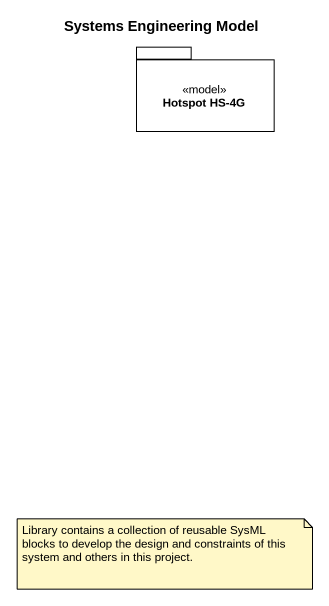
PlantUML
@startuml
title Systems Engineering Model
package "Hotspot HS-4G" as Hotspot_HS_4G <<model>> {
}
note as N1
  Library contains a collection of reusable SysML blocks to develop the design and constraints of this system and others in this project.
end note
@enduml
